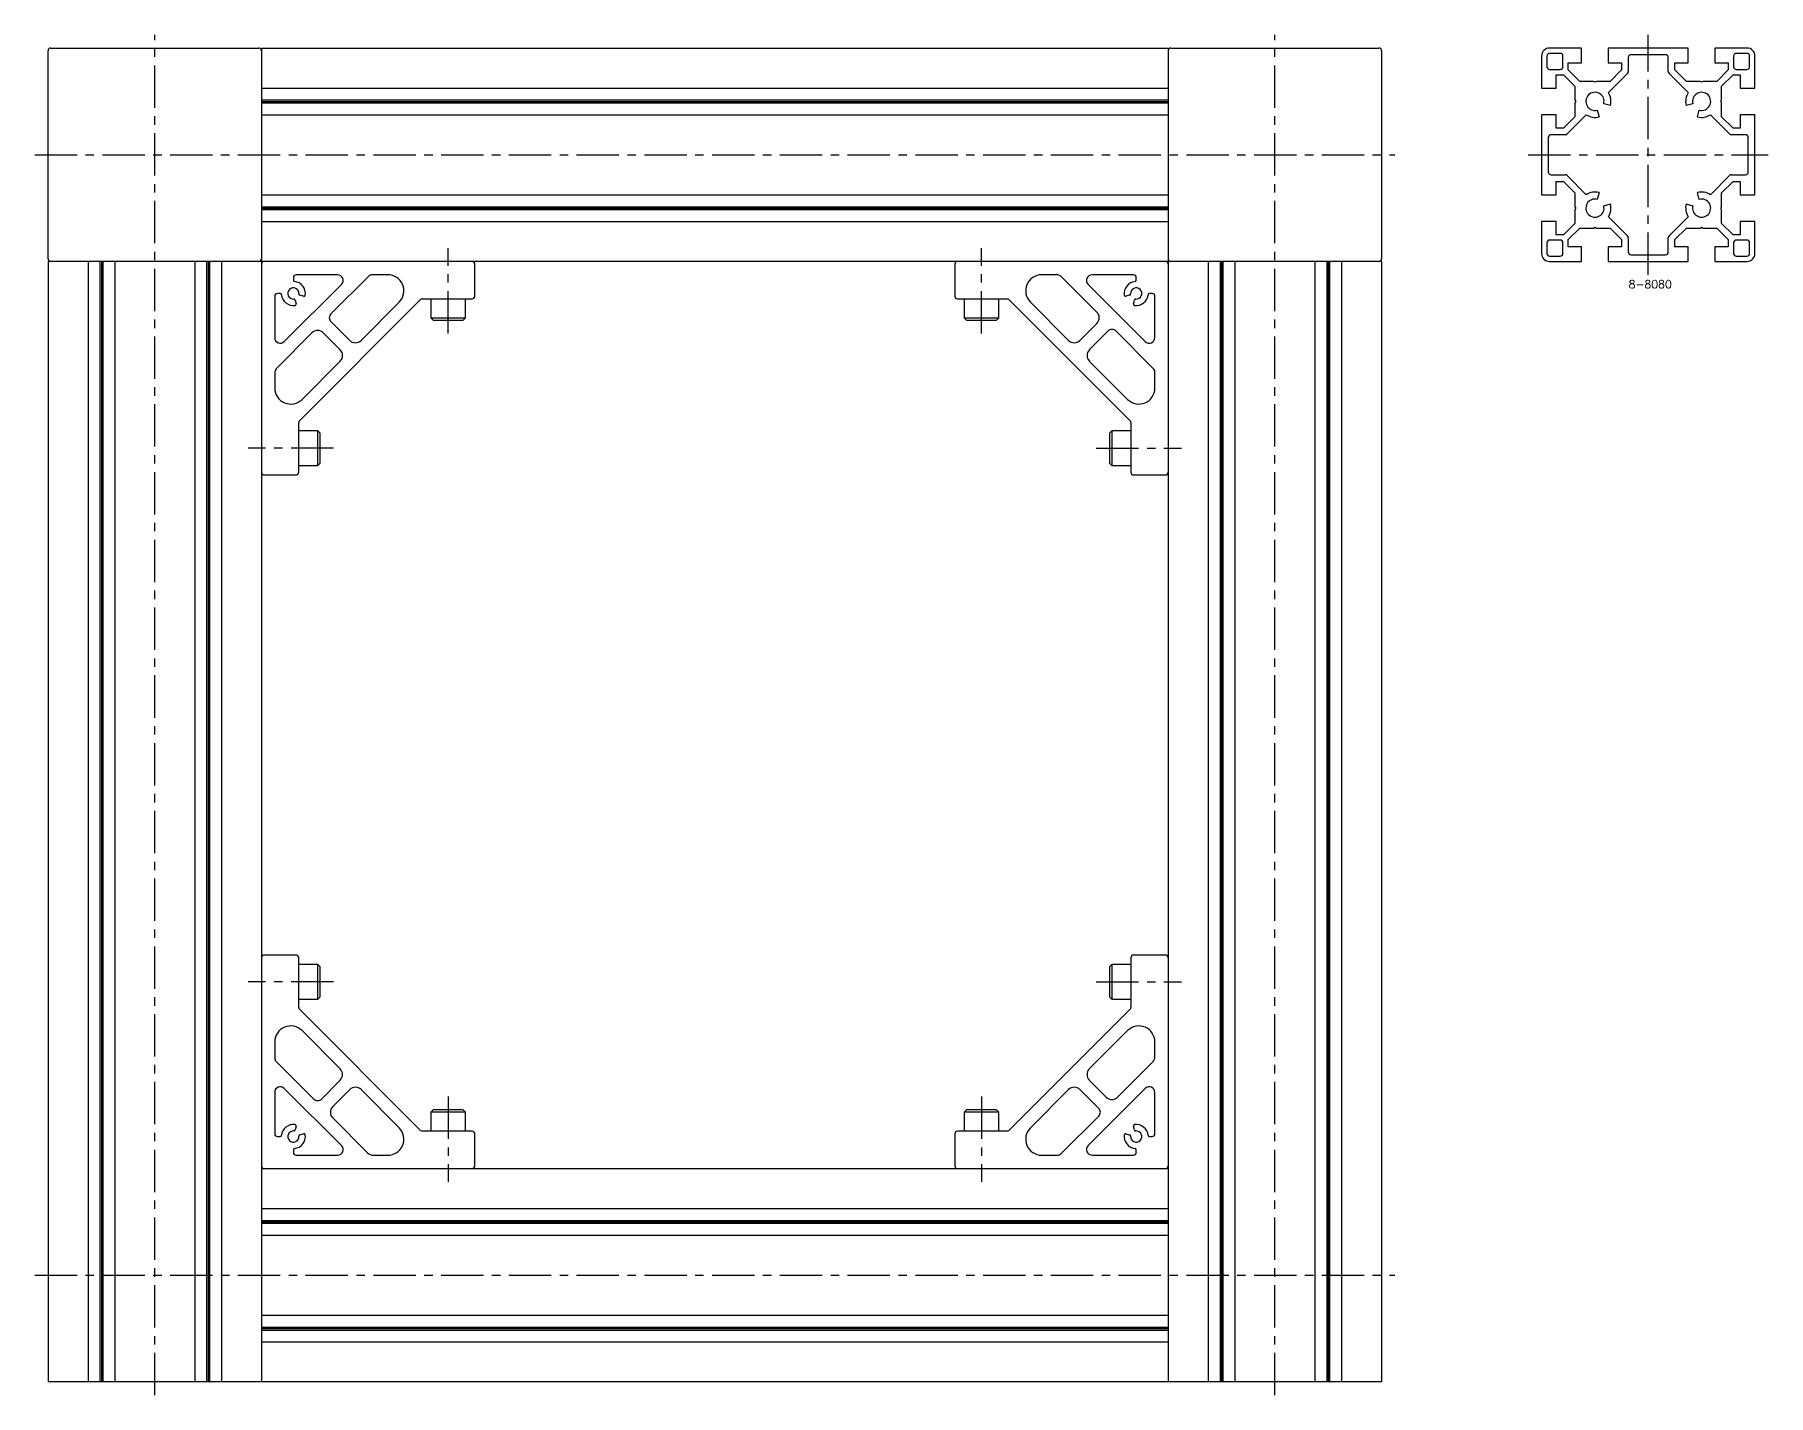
# Model space of a CAD drawing. Extents: x -8 to 1711, y -8 to 1075.
# Drawn here: x 1061 to 1711, y 5 to 515 of the extents above; entities that cross this region are included whole.
import ezdxf

# ---------------------------------------------------------------- set-up
doc = ezdxf.new("R2010")
doc.units = 0
doc.header["$LTSCALE"] = 0.5
doc.linetypes.add('CENTER', pattern=[50.8, 31.75, -6.35, 6.35, -6.35])
for name, color, linetype in [('MSM_CENTER', 1, 'CENTER'), ('MSM_CONTINUOUS', 7, 'CONTINUOUS'), ('MSM_PART_NUMBER', 7, 'CONTINUOUS')]:
    doc.layers.add(name, color=color, linetype=linetype)
doc.styles.get("Standard").update_dxf_attribs({"font": 'txt.shx', "height": 3, "bigfont": 'bigfont.shx'})

# ---------------------------------------------------------------- blocks, each defined once
blk = doc.blocks.new('*U10')
at = {"layer": 'MSM_PART_NUMBER'}
blk.add_text('8-8080', height=3, dxfattribs=at).set_placement((1658.62, 419.97))

msp = doc.modelspace()

# ---------------------------------------------------------------- linework, layer by layer
at = {"layer": 'MSM_CENTER'}
for p, q in [((1106, 5), (1106, 515)), ((1526, 5), (1526, 515)), ((1666, 425), (1666, 515)), ((1061, 470), (1571, 470)), ((1621, 470), (1711, 470)), ((1216, 403), (1216, 435)), ((1416, 403), (1416, 435)), ((1173, 360), (1141, 360)), ((1459, 360), (1491, 360)), ((1173, 160), (1141, 160)), ((1459, 160), (1491, 160)), ((1216, 117), (1216, 85)), ((1416, 117), (1416, 85)), ((1061, 50), (1571, 50))]:
    msp.add_line(p, q, dxfattribs=at)
at = {"layer": 'MSM_CONTINUOUS'}
for p, q in [((1066, 431), (1066, 509)), ((1067, 510), (1145, 510)), ((1146, 510), (1146, 10)), ((1146, 510), (1486, 510)), ((1486, 510), (1486, 10)), ((1487, 510), (1565, 510)), ((1566, 509), (1566, 431)), ((1626, 507), (1626, 495)), ((1628, 507), (1628, 503)), ((1641, 510), (1629, 510)), ((1633, 508), (1629, 508)), ((1634, 503), (1634, 507)), ((1641, 504.5), (1641, 510)), ((1681, 510), (1651, 510)), ((1651, 510), (1651, 504.5)), ((1672.5, 507.5), (1659.5, 507.5)), ((1681, 504.5), (1681, 510)), ((1703, 510), (1691, 510)), ((1691, 510), (1691, 504.5)), ((1698, 507), (1698, 503)), ((1703, 508), (1699, 508)), ((1704, 503), (1704, 507)), ((1706, 495), (1706, 507)), ((1629, 502), (1633, 502)), ((1636, 501.77), (1636, 504.5)), ((1636, 504.5), (1641, 504.5)), ((1640.27, 497.5), (1636, 501.77)), ((1651, 504.5), (1656, 504.5)), ((1656, 501.77), (1651.73, 497.5)), ((1656, 504.5), (1656, 501.77)), ((1658.5, 506.5), (1658.5, 501.15)), ((1673.5, 501.15), (1673.5, 506.5)), ((1676, 501.77), (1676, 504.5)), ((1676, 504.5), (1681, 504.5)), ((1680.27, 497.5), (1676, 501.77)), ((1691, 504.5), (1696, 504.5)), ((1696, 501.77), (1691.73, 497.5)), ((1696, 504.5), (1696, 501.77)), ((1699, 502), (1703, 502)), ((1146, 495), (1486, 495)), ((1626, 495), (1631.5, 495)), ((1631.5, 500), (1634.23, 500)), ((1631.5, 495), (1631.5, 500)), ((1634.23, 500), (1638.5, 495.73)), ((1638.5, 495.73), (1638.5, 490.52)), ((1645.48, 497.5), (1640.27, 497.5)), ((1646, 497.2), (1645.48, 497.5)), ((1646.52, 497.5), (1646, 497.2)), ((1651.73, 497.5), (1646.52, 497.5)), ((1658.21, 500.44), (1651.03, 493.27)), ((1680.97, 493.27), (1673.79, 500.44)), ((1685.48, 497.5), (1680.27, 497.5)), ((1686, 497.2), (1685.48, 497.5)), ((1686.52, 497.5), (1686, 497.2)), ((1691.73, 497.5), (1686.52, 497.5)), ((1693.5, 495.73), (1697.77, 500)), ((1693.5, 490.52), (1693.5, 495.73)), ((1697.77, 500), (1700.5, 500)), ((1700.5, 500), (1700.5, 495)), ((1700.5, 495), (1706, 495)), ((1146, 490.52), (1486, 490.52)), ((1146, 490), (1486, 490)), ((1146, 489.48), (1486, 489.48)), ((1638.5, 490.52), (1638.8, 490)), ((1638.8, 490), (1638.5, 489.48)), ((1638.5, 489.48), (1638.5, 484.27)), ((1651.8, 488.45), (1649.28, 489.12)), ((1682.72, 489.12), (1680.2, 488.45)), ((1693.2, 490), (1693.5, 490.52)), ((1693.5, 489.48), (1693.2, 490)), ((1693.5, 484.27), (1693.5, 489.48)), ((1146, 485), (1486, 485)), ((1631.5, 485), (1626, 485)), ((1626, 485), (1626, 455)), ((1631.5, 480), (1631.5, 485)), ((1638.5, 484.27), (1634.23, 480)), ((1642.73, 484.97), (1635.56, 477.79)), ((1646.88, 486.72), (1647.55, 484.2)), ((1684.45, 484.2), (1685.12, 486.72)), ((1696.44, 477.79), (1689.27, 484.97)), ((1697.77, 480), (1693.5, 484.27)), ((1706, 485), (1700.5, 485)), ((1700.5, 485), (1700.5, 480)), ((1706, 455), (1706, 485)), ((1628.5, 476.5), (1628.5, 463.5)), ((1634.85, 477.5), (1629.5, 477.5)), ((1634.23, 480), (1631.5, 480)), ((1702.5, 477.5), (1697.15, 477.5)), ((1700.5, 480), (1697.77, 480)), ((1703.5, 463.5), (1703.5, 476.5)), ((1629.5, 462.5), (1634.85, 462.5)), ((1635.56, 462.21), (1642.73, 455.03)), ((1689.27, 455.03), (1696.44, 462.21)), ((1697.15, 462.5), (1702.5, 462.5)), ((1146, 455), (1486, 455)), ((1626, 455), (1631.5, 455)), ((1631.5, 455), (1631.5, 460)), ((1631.5, 460), (1634.23, 460)), ((1634.23, 460), (1638.5, 455.73)), ((1638.5, 455.73), (1638.5, 450.52)), ((1647.55, 455.8), (1646.88, 453.28)), ((1685.12, 453.28), (1684.45, 455.8)), ((1693.5, 455.73), (1697.77, 460)), ((1693.5, 450.52), (1693.5, 455.73)), ((1697.77, 460), (1700.5, 460)), ((1700.5, 460), (1700.5, 455)), ((1700.5, 455), (1706, 455)), ((1146, 450.52), (1486, 450.52)), ((1146, 450), (1486, 450)), ((1146, 449.48), (1486, 449.48)), ((1638.5, 450.52), (1638.8, 450)), ((1638.8, 450), (1638.5, 449.48)), ((1638.5, 449.48), (1638.5, 444.27)), ((1649.28, 450.88), (1651.8, 451.55)), ((1680.2, 451.55), (1682.72, 450.88)), ((1693.2, 450), (1693.5, 450.52)), ((1693.5, 449.48), (1693.2, 450)), ((1693.5, 444.27), (1693.5, 449.48)), ((1146, 445), (1486, 445)), ((1631.5, 445), (1626, 445)), ((1626, 445), (1626, 433)), ((1631.5, 440), (1631.5, 445)), ((1638.5, 444.27), (1634.23, 440)), ((1636, 438.23), (1640.27, 442.5)), ((1640.27, 442.5), (1645.48, 442.5)), ((1645.48, 442.5), (1646, 442.8)), ((1646, 442.8), (1646.52, 442.5)), ((1646.52, 442.5), (1651.73, 442.5)), ((1651.03, 446.73), (1658.21, 439.56)), ((1651.73, 442.5), (1656, 438.23)), ((1673.79, 439.56), (1680.97, 446.73)), ((1676, 438.23), (1680.27, 442.5)), ((1680.27, 442.5), (1685.48, 442.5)), ((1685.48, 442.5), (1686, 442.8)), ((1686, 442.8), (1686.52, 442.5)), ((1686.52, 442.5), (1691.73, 442.5)), ((1691.73, 442.5), (1696, 438.23)), ((1697.77, 440), (1693.5, 444.27)), ((1706, 445), (1700.5, 445)), ((1700.5, 445), (1700.5, 440)), ((1706, 433), (1706, 445)), ((1628, 437), (1628, 433)), ((1633, 438), (1629, 438)), ((1634.23, 440), (1631.5, 440)), ((1634, 433), (1634, 437)), ((1636, 435.5), (1636, 438.23)), ((1641, 435.5), (1636, 435.5)), ((1641, 430), (1641, 435.5)), ((1656, 435.5), (1651, 435.5)), ((1651, 435.5), (1651, 430)), ((1656, 438.23), (1656, 435.5)), ((1658.5, 438.85), (1658.5, 433.5)), ((1673.5, 433.5), (1673.5, 438.85)), ((1676, 435.5), (1676, 438.23)), ((1681, 435.5), (1676, 435.5)), ((1681, 430), (1681, 435.5)), ((1696, 435.5), (1691, 435.5)), ((1691, 435.5), (1691, 430)), ((1696, 438.23), (1696, 435.5)), ((1700.5, 440), (1697.77, 440)), ((1698, 437), (1698, 433)), ((1703, 438), (1699, 438)), ((1704, 433), (1704, 437)), ((1566, 430), (1066, 430)), ((1066, 430), (1066, 10)), ((1081, 430), (1081, 10)), ((1085.48, 430), (1085.48, 10)), ((1086, 430), (1086, 10)), ((1086.52, 430), (1086.52, 10)), ((1091, 430), (1091, 10)), ((1121, 430), (1121, 10)), ((1125.48, 430), (1125.48, 10)), ((1126, 430), (1126, 10)), ((1126.52, 430), (1126.52, 10)), ((1131, 430), (1131, 10)), ((1226, 417), (1226, 429)), ((1406, 429), (1406, 417)), ((1501, 430), (1501, 10)), ((1505.48, 430), (1505.48, 10)), ((1506, 430), (1506, 10)), ((1506.52, 430), (1506.52, 10)), ((1511, 430), (1511, 10)), ((1541, 430), (1541, 10)), ((1545.48, 430), (1545.48, 10)), ((1546, 430), (1546, 10)), ((1546.52, 430), (1546.52, 10)), ((1551, 430), (1551, 10)), ((1566, 430), (1566, 10)), ((1629, 432), (1633, 432)), ((1629, 430), (1641, 430)), ((1651, 430), (1681, 430)), ((1659.5, 432.5), (1672.5, 432.5)), ((1691, 430), (1703, 430)), ((1699, 432), (1703, 432)), ((1158, 424), (1158, 422.97)), ((1174.57, 425), (1159, 425)), ((1186.13, 424.41), (1172.04, 410.32)), ((1193.44, 425), (1187.54, 425)), ((1444.04, 425), (1438.56, 425)), ((1459.25, 411.03), (1446.16, 424.12)), ((1473, 425), (1457.43, 425)), ((1474, 422.97), (1474, 424)), ((1151, 417), (1151, 401.43)), ((1153.03, 418), (1152, 418)), ((1154.58, 399.94), (1176.06, 421.42)), ((1161.83, 416.97), (1160.46, 417.34)), ((1206.41, 416), (1225, 416)), ((1209.5, 416), (1209.5, 408.87)), ((1222.5, 408.87), (1222.5, 416)), ((1407, 416), (1425.59, 416)), ((1409.5, 416), (1422.5, 416)), ((1409.5, 416), (1409.5, 408.87)), ((1422.5, 408.87), (1422.5, 416)), ((1455.94, 421.42), (1477.42, 399.94)), ((1471.54, 417.34), (1470.17, 416.97)), ((1480, 418), (1478.97, 418)), ((1481, 401.43), (1481, 417)), ((1158.66, 415.54), (1159.03, 414.17)), ((1160.29, 370.29), (1205.71, 415.71)), ((1183.35, 400.42), (1197.69, 414.76)), ((1426.29, 415.71), (1471.71, 370.29)), ((1434.31, 414.76), (1448.65, 400.42)), ((1472.97, 414.17), (1473.34, 415.54)), ((1164.97, 403.25), (1151.88, 390.16)), ((1175.58, 396.89), (1169.21, 403.25)), ((1172.04, 407.5), (1179.11, 400.42)), ((1209.5, 408.87), (1210.37, 408)), ((1209.5, 408.87), (1222.5, 408.87)), ((1210.37, 408), (1221.63, 408)), ((1221.63, 408), (1222.5, 408.87)), ((1409.5, 408.87), (1422.5, 408.87)), ((1409.5, 408.87), (1410.37, 408)), ((1410.37, 408), (1421.63, 408)), ((1421.63, 408), (1422.5, 408.87)), ((1452.89, 400.42), (1459.25, 406.79)), ((1463.5, 403.96), (1456.42, 396.89)), ((1480.41, 389.87), (1466.32, 403.96)), ((1161.24, 378.31), (1175.58, 392.65)), ((1456.42, 392.65), (1470.76, 378.31)), ((1151, 388.04), (1151, 382.56)), ((1481, 382.56), (1481, 388.46)), ((1160, 351), (1160, 369.59)), ((1160, 353.5), (1160, 366.5)), ((1167.13, 366.5), (1160, 366.5)), ((1167.13, 353.5), (1167.13, 366.5)), ((1168, 365.63), (1167.13, 366.5)), ((1168, 354.37), (1168, 365.63)), ((1464.87, 366.5), (1464, 365.63)), ((1464, 365.63), (1464, 354.37)), ((1464.87, 366.5), (1464.87, 353.5)), ((1472, 366.5), (1464.87, 366.5)), ((1472, 369.59), (1472, 351)), ((1160, 353.5), (1167.13, 353.5)), ((1167.13, 353.5), (1168, 354.37)), ((1464, 354.37), (1464.87, 353.5)), ((1464.87, 353.5), (1472, 353.5)), ((1147, 350), (1159, 350)), ((1473, 350), (1485, 350)), ((1159, 170), (1147, 170)), ((1472, 169), (1472, 150.41)), ((1485, 170), (1473, 170)), ((1160, 150.41), (1160, 169)), ((1167.13, 166.5), (1160, 166.5)), ((1168, 165.63), (1167.13, 166.5)), ((1167.13, 153.5), (1167.13, 166.5)), ((1168, 154.37), (1168, 165.63)), ((1464.87, 166.5), (1464, 165.63)), ((1464, 165.63), (1464, 154.37)), ((1472, 166.5), (1464.87, 166.5)), ((1464.87, 166.5), (1464.87, 153.5)), ((1472, 166.5), (1472, 153.5)), ((1160, 153.5), (1167.13, 153.5)), ((1205.71, 104.29), (1160.29, 149.71)), ((1167.13, 153.5), (1168, 154.37)), ((1471.71, 149.71), (1426.29, 104.29)), ((1464, 154.37), (1464.87, 153.5)), ((1464.87, 153.5), (1472, 153.5)), ((1151, 137.44), (1151, 131.54)), ((1175.58, 127.35), (1161.24, 141.69)), ((1470.76, 141.69), (1456.42, 127.35)), ((1481, 131.96), (1481, 137.44)), ((1151.59, 130.13), (1165.68, 116.04)), ((1467.03, 116.75), (1480.12, 129.84)), ((1151, 118.57), (1151, 103)), ((1176.06, 98.58), (1154.58, 120.06)), ((1168.5, 116.04), (1175.58, 123.11)), ((1179.11, 119.58), (1172.75, 113.21)), ((1197.69, 105.24), (1183.35, 119.58)), ((1448.65, 119.58), (1434.31, 105.24)), ((1459.96, 112.5), (1452.89, 119.58)), ((1477.42, 120.06), (1455.94, 98.58)), ((1456.42, 123.11), (1462.79, 116.75)), ((1481, 103), (1481, 118.57)), ((1210.37, 112), (1209.5, 111.13)), ((1209.5, 111.13), (1209.5, 104)), ((1222.5, 111.13), (1209.5, 111.13)), ((1221.63, 112), (1210.37, 112)), ((1222.5, 111.13), (1221.63, 112)), ((1222.5, 104), (1222.5, 111.13)), ((1410.37, 112), (1409.5, 111.13)), ((1422.5, 111.13), (1409.5, 111.13)), ((1409.5, 111.13), (1409.5, 104)), ((1421.63, 112), (1410.37, 112)), ((1422.5, 111.13), (1421.63, 112)), ((1422.5, 104), (1422.5, 111.13)), ((1159.03, 105.83), (1158.66, 104.46)), ((1172.75, 108.97), (1185.84, 95.88)), ((1222.5, 104), (1209.5, 104)), ((1425.59, 104), (1407, 104)), ((1445.87, 95.59), (1459.96, 109.68)), ((1473.34, 104.46), (1472.97, 105.83)), ((1152, 102), (1153.03, 102)), ((1160.46, 102.66), (1161.83, 103.03)), ((1225, 104), (1206.41, 104)), ((1226, 91), (1226, 103)), ((1406, 103), (1406, 91)), ((1470.17, 103.03), (1471.54, 102.66)), ((1478.97, 102), (1480, 102)), ((1158, 97.03), (1158, 96)), ((1159, 95), (1174.57, 95)), ((1187.96, 95), (1193.44, 95)), ((1438.56, 95), (1444.46, 95)), ((1457.43, 95), (1473, 95)), ((1474, 96), (1474, 97.03)), ((1146, 90), (1486, 90)), ((1146, 75), (1486, 75)), ((1146, 70.52), (1486, 70.52)), ((1146, 70), (1486, 70)), ((1146, 69.48), (1486, 69.48)), ((1146, 65), (1486, 65)), ((1146, 35), (1486, 35)), ((1146, 30.52), (1486, 30.52)), ((1146, 30), (1486, 30)), ((1146, 29.48), (1486, 29.48)), ((1146, 25), (1486, 25)), ((1566, 10), (1066, 10))]:
    msp.add_line(p, q, dxfattribs=at)
for centre, radius, start, end in [((1067, 509), 1, 90, 180), ((1145, 509), 1, 0, 90), ((1487, 509), 1, 90, 180), ((1565, 509), 1, 0, 90), ((1629, 507), 3, 90, 180), ((1629, 507), 1, 90, 180), ((1633, 507), 1, 0, 90), ((1659.5, 506.5), 1, 90, 180), ((1672.5, 506.5), 1, 0, 90), ((1699, 507), 1, 90, 180), ((1703, 507), 3, 0, 90), ((1703, 507), 1, 0, 90), ((1629, 503), 1, 180, 270), ((1633, 503), 1, 270, 0), ((1657.5, 501.15), 1, 315, 0), ((1674.5, 501.15), 1, 180, 225), ((1699, 503), 1, 180, 270), ((1703, 503), 1, 270, 0), ((1646, 490), 3.4, 345, 285), ((1646, 490), 6, 345, 32.9753), ((1686, 490), 6, 147.0247, 195), ((1686, 490), 3.4, 255, 195), ((1646, 490), 6, 237.0247, 285), ((1686, 490), 6, 255, 302.9753), ((1629.5, 476.5), 1, 90, 180), ((1634.85, 478.5), 1, 270, 315), ((1697.15, 478.5), 1, 225, 270), ((1702.5, 476.5), 1, 0, 90), ((1629.5, 463.5), 1, 180, 270), ((1634.85, 461.5), 1, 45, 90), ((1697.15, 461.5), 1, 90, 135), ((1702.5, 463.5), 1, 270, 0), ((1646, 450), 6, 75, 122.9753), ((1686, 450), 6, 57.0247, 105), ((1646, 450), 3.4, 75, 15), ((1646, 450), 6, 327.0247, 15), ((1686, 450), 6, 165, 212.9753), ((1686, 450), 3.4, 165, 105), ((1629, 437), 1, 90, 180), ((1633, 437), 1, 0, 90), ((1657.5, 438.85), 1, 0, 45), ((1674.5, 438.85), 1, 135, 180), ((1699, 437), 1, 90, 180), ((1703, 437), 1, 0, 90), ((1067, 431), 1, 180, 270), ((1145, 431), 1, 270, 0), ((1147, 429), 1, 90, 180), ((1225, 429), 1, 0, 90), ((1407, 429), 1, 90, 180), ((1485, 429), 1, 0, 90), ((1487, 431), 1, 180, 270), ((1565, 431), 1, 270, 0), ((1629, 433), 3, 180, 270), ((1629, 433), 1, 180, 270), ((1633, 433), 1, 270, 0), ((1659.5, 433.5), 1, 180, 270), ((1672.5, 433.5), 1, 270, 0), ((1699, 433), 1, 180, 270), ((1703, 433), 3, 270, 0), ((1703, 433), 1, 270, 0), ((1159, 424), 1, 90, 180), ((1158.5, 422.97), 0.5, 179.9984, 264.26347), ((1174.57, 422.9), 2.1, 314.99999, 90), ((1187.54, 423), 2, 90.00109, 135.00077), ((1193.44, 419), 6, 315.00002, 90.00008), ((1438.56, 419), 6, 90.00008, 225), ((1444.04, 422), 3, 45.00016, 90.00022), ((1457.43, 422.9), 2.1, 90, 224.99999), ((1473, 424), 1, 0, 90), ((1473.5, 422.97), 0.5, 275.73957, 359.99873), ((1152, 417), 1, 90, 180), ((1153.03, 417.5), 0.5, 5.73957, 89.99873), ((1158, 418), 4.5, 185.73914, 277.81993), ((1158, 418), 2.1, 356.08786, 273.91336), ((1158, 418), 4.5, 352.18075, 84.26027), ((1160.59, 417.82), 0.5, 176.08786, 255.00009), ((1161.96, 417.46), 0.5, 255.00138, 352.17889), ((1206.41, 415), 1, 89.99859, 134.99894), ((1225, 417), 1, 269.99788, 0), ((1407, 417), 1, 180, 270), ((1425.59, 415), 1, 45.00048, 90.00077), ((1474, 418), 4.5, 95.73914, 187.81993), ((1470.04, 417.46), 0.5, 187.82248, 284.99975), ((1471.41, 417.82), 0.5, 284.99992, 3.91337), ((1474, 418), 2.1, 266.08786, 183.91336), ((1474, 418), 4.5, 262.18075, 354.26027), ((1478.97, 417.5), 0.5, 89.9984, 174.26347), ((1480, 417), 1, 0, 90), ((1158.18, 415.41), 0.5, 14.99992, 93.91337), ((1158.54, 414.04), 0.5, 277.82248, 14.99975), ((1173.45, 408.91), 2, 134.99917, 225.00115), ((1457.13, 408.91), 3, 315.0001, 45.00012), ((1473.46, 414.04), 0.5, 165.00138, 262.17889), ((1473.82, 415.41), 0.5, 86.08786, 165.00009), ((1167.09, 401.13), 3, 45.0001, 135.00012), ((1464.91, 402.55), 2, 44.99917, 135.00115), ((1153.1, 401.43), 2.1, 180, 314.99999), ((1173.45, 394.77), 3, 315.0005, 44.9993), ((1181.23, 402.55), 3, 225.00009, 315.00018), ((1450.77, 402.55), 3, 225.0005, 314.9993), ((1458.55, 394.77), 3, 135.00009, 225.00018), ((1478.9, 401.43), 2.1, 224.99999, 0), ((1154, 388.04), 3, 135.00016, 180.00022), ((1479, 388.46), 2, 0.00109, 45.00077), ((1157, 382.56), 6, 180.00008, 315), ((1475, 382.56), 6, 225.00002, 0.00008), ((1161, 369.59), 1, 135.00048, 180.00077), ((1471, 369.59), 1, 359.99859, 44.99894), ((1473, 351), 1, 179.99788, 270), ((1485, 351), 1, 270, 0), ((1147, 351), 1, 180, 270), ((1159, 351), 1, 270, 0), ((1147, 169), 1, 90, 180), ((1159, 169), 1, 359.99788, 90), ((1473, 169), 1, 90, 180), ((1485, 169), 1, 0, 90), ((1161, 150.41), 1, 179.99859, 224.99894), ((1471, 150.41), 1, 315.00048, 0.00077), ((1157, 137.44), 6, 45.00002, 180.00008), ((1475, 137.44), 6, 0.00008, 135), ((1153, 131.54), 2, 180.00109, 225.00077), ((1478, 131.96), 3, 315.00016, 0.00022), ((1173.45, 125.23), 3, 315.00009, 45.00018), ((1458.55, 125.23), 3, 135.0005, 224.9993), ((1153.1, 118.57), 2.1, 44.99999, 180), ((1181.23, 117.45), 3, 45.0005, 134.9993), ((1450.77, 117.45), 3, 45.00009, 135.00018), ((1478.9, 118.57), 2.1, 0, 134.99999), ((1167.09, 117.45), 2, 224.99917, 315.00115), ((1174.87, 111.09), 3, 135.0001, 225.00012), ((1458.55, 111.09), 2, 314.99917, 45.00115), ((1464.91, 118.87), 3, 225.0001, 315.00012), ((1158, 102), 4.5, 82.18075, 174.26027), ((1158, 102), 2.1, 86.08786, 3.91336), ((1158.18, 104.59), 0.5, 266.08786, 345.00009), ((1158.54, 105.96), 0.5, 345.00138, 82.17889), ((1193.44, 101), 6, 270.00008, 45), ((1206.41, 105), 1, 225.00048, 270.00077), ((1407, 103), 1, 89.99788, 180), ((1425.59, 105), 1, 269.99859, 314.99894), ((1438.56, 101), 6, 135.00002, 270.00008), ((1474, 102), 2.1, 176.08786, 93.91336), ((1473.46, 105.96), 0.5, 97.82248, 194.99975), ((1473.82, 104.59), 0.5, 194.99992, 273.91337), ((1474, 102), 4.5, 5.73914, 97.81993), ((1152, 103), 1, 180, 270), ((1153.03, 102.5), 0.5, 269.9984, 354.26347), ((1158.5, 97.03), 0.5, 95.73957, 179.99873), ((1158, 102), 4.5, 275.73914, 7.81993), ((1160.59, 102.18), 0.5, 104.99992, 183.91337), ((1161.96, 102.54), 0.5, 7.82248, 104.99975), ((1174.57, 97.1), 2.1, 270, 44.99999), ((1225, 103), 1, 0, 90), ((1457.43, 97.1), 2.1, 134.99999, 270), ((1474, 102), 4.5, 172.18075, 264.26027), ((1470.04, 102.54), 0.5, 75.00138, 172.17889), ((1471.41, 102.18), 0.5, 356.08786, 75.00009), ((1473.5, 97.03), 0.5, 359.9984, 84.26347), ((1478.97, 102.5), 0.5, 185.73957, 269.99873), ((1480, 103), 1, 270, 0), ((1147, 91), 1, 180, 270), ((1159, 96), 1, 180, 270), ((1187.96, 98), 3, 225.00016, 270.00022), ((1225, 91), 1, 270, 0), ((1407, 91), 1, 180, 270), ((1444.46, 97), 2, 270.00109, 315.00077), ((1473, 96), 1, 270, 0), ((1485, 91), 1, 270, 0)]:
    msp.add_arc(centre, radius, start, end, dxfattribs=at)

# ---------------------------------------------------------------- block references
msp.add_blockref('*U10', (0, 0), dxfattribs=at)

doc.saveas('drawing.dxf')
